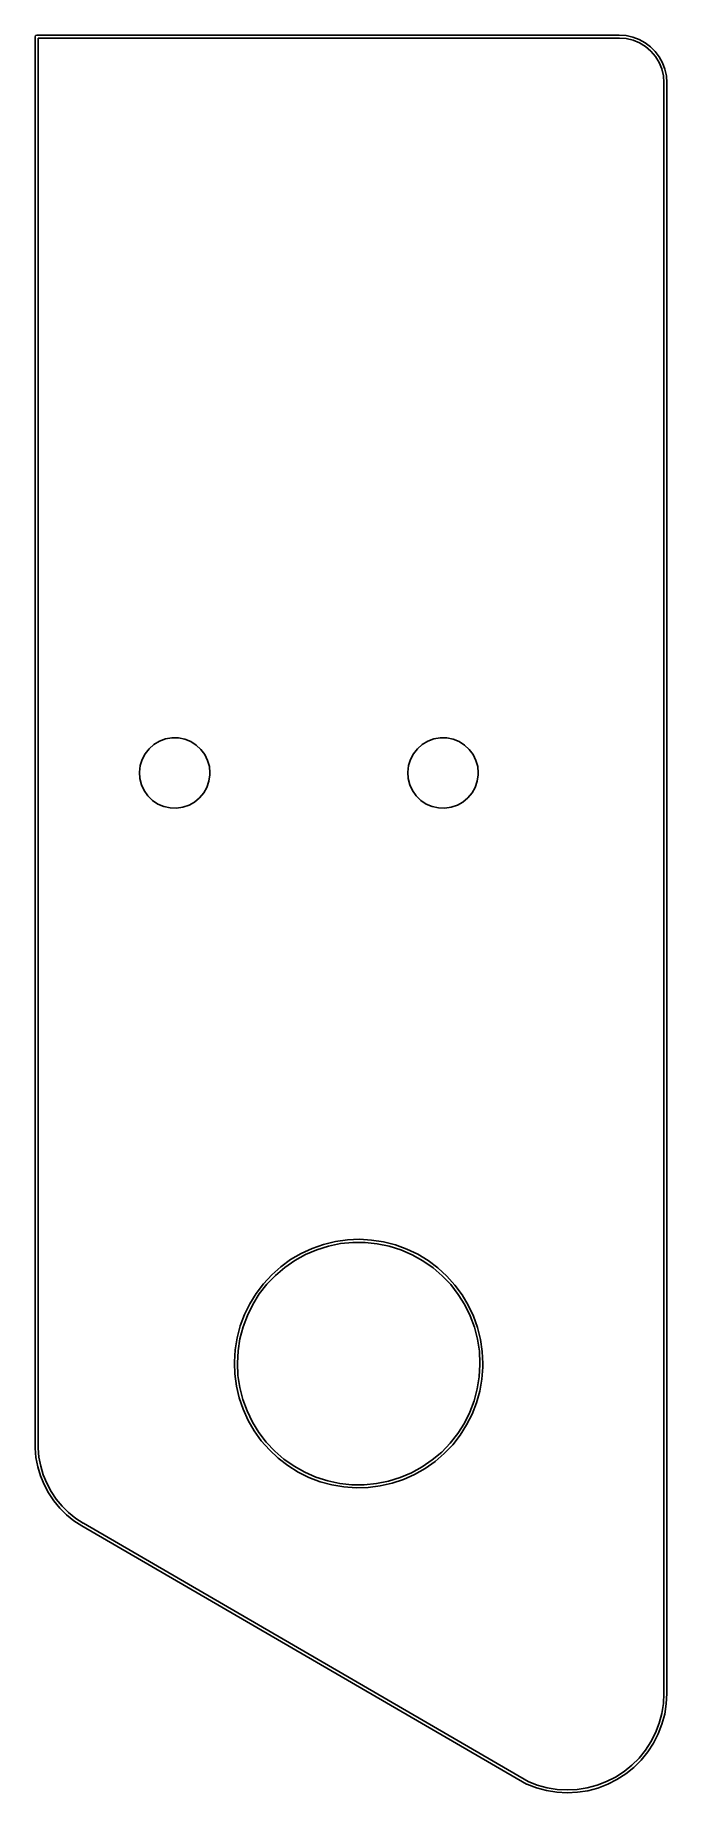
# Model space of a CAD drawing. Extents: x 125.5 to 146.1, y -117.2 to -60.
import ezdxf

# ---------------------------------------------------------------- set-up
doc = ezdxf.new("R2010")
doc.units = 0
doc.layers.add('BLACK', color=7, linetype='CONTINUOUS')

msp = doc.modelspace()

# ---------------------------------------------------------------- linework, layer by layer
at = {"layer": 'BLACK', "linetype": 'CONTINUOUS'}
for p, q in [((125.45, -60), (125.465, -59.9646)), ((125.45, -106), (125.45, -60)), ((125.465, -59.9646), (125.5, -59.95)), ((125.5, -59.95), (144.5, -59.95)), ((144.5, -60.05), (125.55, -60.05)), ((125.55, -60.05), (125.55, -106)), ((144.5, -59.95), (144.721, -59.9658)), ((144.509, -60.0462), (144.5, -60.05)), ((144.728, -60.0634), (144.509, -60.0462)), ((144.721, -59.9658), (144.937, -60.0128)), ((144.949, -60.1167), (144.728, -60.0634)), ((144.937, -60.0128), (145.144, -60.0901)), ((145.16, -60.204), (144.949, -60.1167)), ((145.144, -60.0901), (145.338, -60.1961)), ((145.355, -60.3233), (145.16, -60.204)), ((145.338, -60.1961), (145.515, -60.3286)), ((145.528, -60.4715), (145.355, -60.3233)), ((145.515, -60.3286), (145.671, -60.485)), ((145.677, -60.6451), (145.528, -60.4715)), ((145.671, -60.485), (145.804, -60.662)), ((145.796, -60.8397), (145.677, -60.6451)), ((145.804, -60.662), (145.91, -60.8561)), ((145.883, -61.0505), (145.796, -60.8397)), ((145.937, -61.2725), (145.883, -61.0505)), ((145.91, -60.8561), (145.987, -61.0633)), ((145.954, -61.4909), (145.937, -61.2725)), ((145.987, -61.0633), (146.034, -61.2794)), ((146.034, -61.2794), (146.05, -61.5)), ((145.95, -61.5), (145.954, -61.4909)), ((145.95, -114), (145.95, -61.5)), ((146.05, -61.5), (146.05, -114)), ((129.166, -83.2084), (129.324, -83.0696)), ((129.324, -83.0696), (129.505, -82.962)), ((129.505, -82.962), (129.702, -82.8892)), ((129.702, -82.8892), (129.91, -82.8535)), ((129.91, -82.8535), (130.12, -82.8563)), ((130.12, -82.8563), (130.327, -82.8974)), ((130.327, -82.8974), (130.522, -82.9753)), ((130.522, -82.9753), (130.7, -83.0876)), ((137.916, -83.2084), (138.074, -83.0696)), ((138.074, -83.0696), (138.255, -82.962)), ((138.255, -82.962), (138.452, -82.8892)), ((138.452, -82.8892), (138.66, -82.8535)), ((138.66, -82.8535), (138.87, -82.8563)), ((138.87, -82.8563), (139.077, -82.8974)), ((139.077, -82.8974), (139.272, -82.9753)), ((139.272, -82.9753), (139.45, -83.0876)), ((128.875, -83.7609), (128.938, -83.5599)), ((128.938, -83.5599), (129.036, -83.3737)), ((129.036, -83.3737), (129.166, -83.2084)), ((130.7, -83.0876), (130.855, -83.2305)), ((130.855, -83.2305), (130.981, -83.3991)), ((130.981, -83.3991), (131.074, -83.5879)), ((131.074, -83.5879), (131.131, -83.7904)), ((137.625, -83.7609), (137.688, -83.5599)), ((137.688, -83.5599), (137.786, -83.3737)), ((137.786, -83.3737), (137.916, -83.2084)), ((139.45, -83.0876), (139.605, -83.2305)), ((139.605, -83.2305), (139.731, -83.3991)), ((139.731, -83.3991), (139.824, -83.5879)), ((139.824, -83.5879), (139.881, -83.7904)), ((128.85, -83.9699), (128.875, -83.7609)), ((128.864, -84.1799), (128.85, -83.9699)), ((128.916, -84.3839), (128.864, -84.1799)), ((131.148, -84.0602), (131.118, -84.2685)), ((131.131, -83.7904), (131.15, -84)), ((131.15, -84), (131.148, -84.0602)), ((137.6, -83.9699), (137.625, -83.7609)), ((137.614, -84.1799), (137.6, -83.9699)), ((137.666, -84.3839), (137.614, -84.1799)), ((139.898, -84.0602), (139.868, -84.2685)), ((139.881, -83.7904), (139.9, -84)), ((139.9, -84), (139.898, -84.0602)), ((129.004, -84.575), (128.916, -84.3839)), ((129.126, -84.7469), (129.004, -84.575)), ((129.276, -84.8937), (129.126, -84.7469)), ((130.948, -84.6514), (130.813, -84.8132)), ((131.051, -84.4677), (130.948, -84.6514)), ((131.118, -84.2685), (131.051, -84.4677)), ((137.754, -84.575), (137.666, -84.3839)), ((137.876, -84.7469), (137.754, -84.575)), ((138.026, -84.8937), (137.876, -84.7469)), ((139.698, -84.6514), (139.563, -84.8132)), ((139.801, -84.4677), (139.698, -84.6514)), ((139.868, -84.2685), (139.801, -84.4677)), ((129.451, -85.0106), (129.276, -84.8937)), ((129.645, -85.0937), (129.451, -85.0106)), ((129.85, -85.1402), (129.645, -85.0937)), ((130.06, -85.1484), (129.85, -85.1402)), ((130.268, -85.1182), (130.06, -85.1484)), ((130.468, -85.0506), (130.268, -85.1182)), ((130.651, -84.9477), (130.468, -85.0506)), ((130.813, -84.8132), (130.651, -84.9477)), ((138.201, -85.0106), (138.026, -84.8937)), ((138.395, -85.0937), (138.201, -85.0106)), ((138.6, -85.1402), (138.395, -85.0937)), ((138.81, -85.1484), (138.6, -85.1402)), ((139.018, -85.1182), (138.81, -85.1484)), ((139.218, -85.0506), (139.018, -85.1182)), ((139.401, -84.9477), (139.218, -85.0506)), ((139.563, -84.8132), (139.401, -84.9477)), ((133.782, -99.8611), (134.124, -99.6609)), ((134.124, -99.6609), (134.483, -99.4949)), ((134.634, -99.5382), (134.266, -99.6952)), ((134.483, -99.4949), (134.857, -99.3648)), ((135.016, -99.4192), (134.634, -99.5382)), ((134.857, -99.3648), (135.241, -99.2717)), ((135.409, -99.3394), (135.016, -99.4192)), ((135.241, -99.2717), (135.633, -99.2167)), ((135.807, -99.2996), (135.409, -99.3394)), ((135.633, -99.2167), (136.028, -99.2001)), ((136.207, -99.3003), (135.807, -99.2996)), ((136.028, -99.2001), (136.423, -99.2222)), ((136.605, -99.3415), (136.207, -99.3003)), ((136.423, -99.2222), (136.814, -99.2827)), ((136.997, -99.4226), (136.605, -99.3415)), ((136.814, -99.2827), (137.198, -99.3811)), ((137.379, -99.543), (136.997, -99.4226)), ((137.198, -99.3811), (137.569, -99.5165)), ((137.746, -99.7013), (137.379, -99.543)), ((137.569, -99.5165), (137.926, -99.6874)), ((137.926, -99.6874), (138.265, -99.8924)), ((133.166, -100.356), (133.462, -100.094)), ((133.587, -100.116), (133.283, -100.376)), ((133.462, -100.094), (133.782, -99.8611)), ((133.916, -99.8886), (133.587, -100.116)), ((134.266, -99.6952), (133.916, -99.8886)), ((138.096, -99.8959), (137.746, -99.7013)), ((138.424, -100.125), (138.096, -99.8959)), ((138.265, -99.8924), (138.582, -100.129)), ((138.727, -100.386), (138.424, -100.125)), ((138.582, -100.129), (138.874, -100.396)), ((132.658, -100.962), (132.898, -100.647)), ((133.006, -100.666), (132.76, -100.981)), ((132.898, -100.647), (133.166, -100.356)), ((133.283, -100.376), (133.006, -100.666)), ((139.003, -100.676), (138.727, -100.386)), ((138.874, -100.396), (139.139, -100.69)), ((139.248, -100.993), (139.003, -100.676)), ((139.139, -100.69), (139.373, -101.009)), ((132.278, -101.655), (132.451, -101.299)), ((132.548, -101.32), (132.37, -101.679)), ((132.451, -101.299), (132.658, -100.962)), ((132.76, -100.981), (132.548, -101.32)), ((139.459, -101.333), (139.248, -100.993)), ((139.373, -101.009), (139.576, -101.349)), ((139.635, -101.692), (139.459, -101.333)), ((139.576, -101.349), (139.744, -101.707)), ((132.14, -102.025), (132.278, -101.655)), ((132.37, -101.679), (132.23, -102.054)), ((139.774, -102.067), (139.635, -101.692)), ((139.744, -101.707), (139.877, -102.079)), ((131.975, -102.799), (132.039, -102.408)), ((132.039, -102.408), (132.14, -102.025)), ((132.129, -102.441), (132.067, -102.837)), ((132.23, -102.054), (132.129, -102.441)), ((139.874, -102.455), (139.774, -102.067)), ((139.935, -102.85), (139.874, -102.455)), ((139.877, -102.079), (139.973, -102.463)), ((139.973, -102.463), (140.031, -102.855)), ((131.95, -103.193), (131.975, -102.799)), ((132.067, -102.837), (132.045, -103.236)), ((139.955, -103.25), (139.935, -102.85)), ((140.031, -102.855), (140.05, -103.25)), ((131.952, -103.236), (131.95, -103.193)), ((131.964, -103.589), (131.952, -103.236)), ((132.017, -103.981), (131.964, -103.589)), ((132.045, -103.236), (132.064, -103.636)), ((132.064, -103.636), (132.123, -104.032)), ((139.869, -104.072), (139.932, -103.677)), ((139.932, -103.677), (139.955, -103.278)), ((139.955, -103.278), (139.955, -103.25)), ((140.048, -103.363), (140.018, -103.758)), ((140.05, -103.25), (140.048, -103.363)), ((132.107, -104.366), (132.017, -103.981)), ((132.123, -104.032), (132.222, -104.42)), ((139.766, -104.459), (139.869, -104.072)), ((139.949, -104.147), (139.843, -104.528)), ((140.018, -103.758), (139.949, -104.147)), ((132.234, -104.741), (132.107, -104.366)), ((132.222, -104.42), (132.359, -104.795)), ((132.398, -105.101), (132.234, -104.741)), ((132.359, -104.795), (132.534, -105.155)), ((139.446, -105.192), (139.624, -104.833)), ((139.624, -104.833), (139.766, -104.459)), ((139.843, -104.528), (139.7, -104.897)), ((132.596, -105.444), (132.398, -105.101)), ((132.534, -105.155), (132.744, -105.496)), ((139.232, -105.53), (139.446, -105.192)), ((139.521, -105.25), (139.309, -105.585)), ((139.7, -104.897), (139.521, -105.25)), ((132.826, -105.766), (132.596, -105.444)), ((132.744, -105.496), (132.988, -105.813)), ((133.087, -106.063), (132.826, -105.766)), ((132.988, -105.813), (133.263, -106.105)), ((138.707, -106.133), (138.985, -105.845)), ((139.066, -105.896), (138.793, -106.183)), ((138.985, -105.845), (139.232, -105.53)), ((139.309, -105.585), (139.066, -105.896)), ((125.45, -106.001), (125.45, -106)), ((125.45, -106.002), (125.45, -106.001)), ((125.478, -106.31), (125.45, -106.002)), ((125.45, -106.002), (125.45, -106.002)), ((125.537, -106.613), (125.478, -106.31)), ((125.55, -106), (125.547, -106.007)), ((125.547, -106.007), (125.574, -106.296)), ((125.574, -106.296), (125.631, -106.59)), ((133.375, -106.334), (133.087, -106.063)), ((133.263, -106.105), (133.565, -106.367)), ((133.689, -106.576), (133.375, -106.334)), ((133.565, -106.367), (133.892, -106.597)), ((138.072, -106.619), (138.402, -106.392)), ((138.493, -106.441), (138.17, -106.67)), ((138.402, -106.392), (138.707, -106.133)), ((138.793, -106.183), (138.493, -106.441)), ((125.626, -106.909), (125.537, -106.613)), ((125.743, -107.194), (125.626, -106.909)), ((125.631, -106.59), (125.716, -106.876)), ((125.716, -106.876), (125.831, -107.153)), ((134.024, -106.785), (133.689, -106.576)), ((133.892, -106.597), (134.241, -106.793)), ((134.379, -106.961), (134.024, -106.785)), ((134.241, -106.793), (134.608, -106.952)), ((134.748, -107.102), (134.379, -106.961)), ((134.608, -106.952), (134.99, -107.074)), ((135.13, -107.206), (134.748, -107.102)), ((134.99, -107.074), (135.381, -107.156)), ((136.578, -107.163), (136.97, -107.084)), ((136.97, -107.084), (137.353, -106.967)), ((137.465, -107.026), (137.089, -107.151)), ((137.353, -106.967), (137.721, -106.811)), ((137.826, -106.865), (137.465, -107.026)), ((137.721, -106.811), (138.072, -106.619)), ((138.17, -106.67), (137.826, -106.865)), ((125.889, -107.467), (125.743, -107.194)), ((125.831, -107.153), (125.971, -107.417)), ((126.061, -107.723), (125.889, -107.467)), ((125.971, -107.417), (126.138, -107.666)), ((126.138, -107.666), (126.329, -107.897)), ((135.52, -107.272), (135.13, -107.206)), ((135.381, -107.156), (135.779, -107.199)), ((135.915, -107.299), (135.52, -107.272)), ((135.779, -107.199), (136.179, -107.201)), ((136.311, -107.288), (135.915, -107.299)), ((136.179, -107.201), (136.578, -107.163)), ((136.703, -107.238), (136.311, -107.288)), ((137.089, -107.151), (136.703, -107.238)), ((126.257, -107.961), (126.061, -107.723)), ((126.477, -108.179), (126.257, -107.961)), ((126.329, -107.897), (126.541, -108.107)), ((126.717, -108.373), (126.477, -108.179)), ((126.541, -108.107), (126.773, -108.296)), ((126.975, -108.543), (126.717, -108.373)), ((126.773, -108.296), (127.017, -108.456)), ((141.475, -116.955), (126.975, -108.543)), ((126.975, -108.543), (126.975, -108.543)), ((126.975, -108.543), (126.975, -108.543)), ((126.975, -108.543), (126.975, -108.543)), ((127.017, -108.456), (127.025, -108.457)), ((127.025, -108.457), (141.525, -116.869)), ((145.937, -114.329), (145.954, -114.009)), ((145.954, -114.009), (145.95, -114)), ((146.05, -114), (146.032, -114.339)), ((145.885, -114.655), (145.937, -114.329)), ((146.032, -114.339), (145.979, -114.675)), ((145.681, -115.282), (145.8, -114.974)), ((145.891, -115.003), (145.769, -115.321)), ((145.8, -114.974), (145.885, -114.655)), ((145.979, -114.675), (145.891, -115.003)), ((145.352, -115.852), (145.531, -115.576)), ((145.614, -115.623), (145.429, -115.908)), ((145.531, -115.576), (145.681, -115.282)), ((145.769, -115.321), (145.614, -115.623)), ((144.91, -116.341), (145.144, -116.108)), ((145.215, -116.172), (144.974, -116.412)), ((145.144, -116.108), (145.352, -115.852)), ((145.429, -115.908), (145.215, -116.172)), ((141.525, -116.869), (141.529, -116.875)), ((141.529, -116.875), (141.826, -116.99)), ((144.082, -116.877), (144.376, -116.728)), ((144.424, -116.811), (144.121, -116.964)), ((144.376, -116.728), (144.653, -116.548)), ((144.71, -116.626), (144.424, -116.811)), ((144.653, -116.548), (144.91, -116.341)), ((144.974, -116.412), (144.71, -116.626)), ((141.478, -116.956), (141.475, -116.955)), ((141.48, -116.958), (141.478, -116.956)), ((141.796, -117.081), (141.48, -116.958)), ((141.48, -116.958), (141.48, -116.958)), ((142.125, -117.17), (141.796, -117.081)), ((141.826, -116.99), (142.145, -117.076)), ((142.46, -117.224), (142.125, -117.17)), ((142.145, -117.076), (142.47, -117.128)), ((142.8, -117.242), (142.46, -117.224)), ((142.47, -117.128), (142.8, -117.147)), ((142.8, -117.147), (143.129, -117.13)), ((143.139, -117.225), (142.8, -117.242)), ((143.129, -117.13), (143.455, -117.079)), ((143.475, -117.173), (143.139, -117.225)), ((143.455, -117.079), (143.774, -116.995)), ((143.803, -117.086), (143.475, -117.173)), ((143.774, -116.995), (144.082, -116.877)), ((144.121, -116.964), (143.803, -117.086))]:
    msp.add_line(p, q, dxfattribs=at)

doc.saveas('drawing.dxf')
